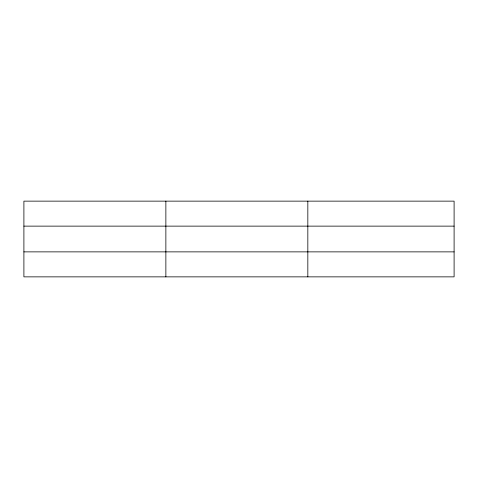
<?xml version="1.0" encoding="UTF-8"?>
<svg xmlns="http://www.w3.org/2000/svg" width="478" height="478" viewBox="0 0 478 478"><rect width="100%" height="100%" fill="white"/><g stroke="black" fill="none" stroke-linecap="round" stroke-linejoin="round"><path stroke-width="0.72" d="M165.866 276.864L165.866 201.136M307.832 276.864L307.832 201.136M454.1 251.87L454.1 276.864L23.9 276.864L23.9 201.136L454.1 201.136L454.1 251.87L23.9 251.87M23.9 226.13L454.1 226.13"/></g></svg>
